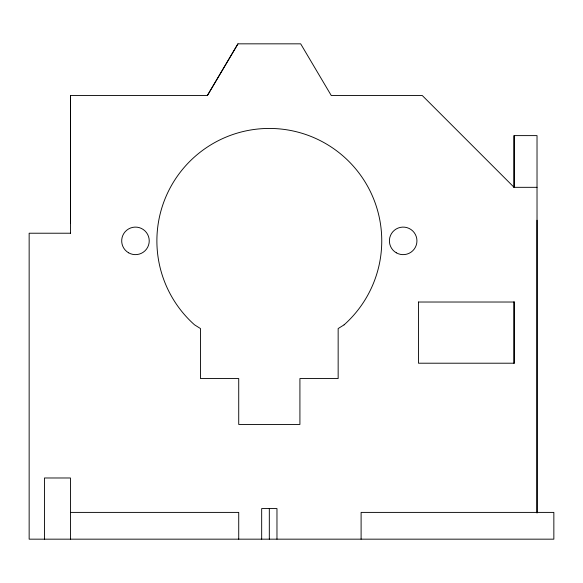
<?xml version="1.0" encoding="UTF-8"?>
<svg xmlns="http://www.w3.org/2000/svg" width="583" height="583" viewBox="0 0 583 583"><rect width="100%" height="100%" fill="white"/><g stroke="black" fill="none" stroke-linecap="round" stroke-linejoin="round"><path stroke-width="0.87" d="M70.456 233.346L70.456 95.546L207.366 95.546L237.959 43.834L300.675 43.834L331.275 95.546L422.296 95.546L514.075 187.325L537.023 187.325M514.075 363.559L514.075 301.564M514.075 187.332L514.075 135.613L537.023 135.613L537.023 512.96M537.023 512.77L537.023 220.221M207.366 95.546L237.959 43.834M70.456 233.222L29.15 233.222L29.15 539.166L553.85 539.166L553.85 512.399L361.103 512.399L361.103 539.166M70.456 512.399L238.724 512.399L238.724 539.166M514.075 135.613L514.075 187.522M276.969 539.166L276.969 508.573L261.672 508.573L261.672 539.166M269.317 508.573L269.317 539.166M70.456 95.546L70.456 135.03M70.456 136.174L70.456 223.187M70.456 539.166L70.456 477.98L44.446 477.98L44.446 539.166M418.47 302.023L418.47 363.209L514.075 363.209L514.075 302.023L418.47 302.023M344.087 324.848L338.155 328.557L338.155 378.549L299.917 378.549L299.917 424.439L238.724 424.439L238.724 378.549L200.479 378.549L200.479 328.557L194.554 324.848A112.439 112.439 0 0 1 188.294 162.919A112.439 112.439 0 0 1 350.347 162.919A112.439 112.439 0 0 1 344.087 324.848M128.581 252.796A13.766 13.766 0 0 0 149.233 240.866A13.766 13.766 0 0 0 128.581 228.944A13.766 13.766 0 0 0 128.581 252.796M396.287 252.796A13.766 13.766 0 0 0 416.94 240.866A13.766 13.766 0 0 0 396.287 228.944A13.766 13.766 0 0 0 396.287 252.796"/></g></svg>
